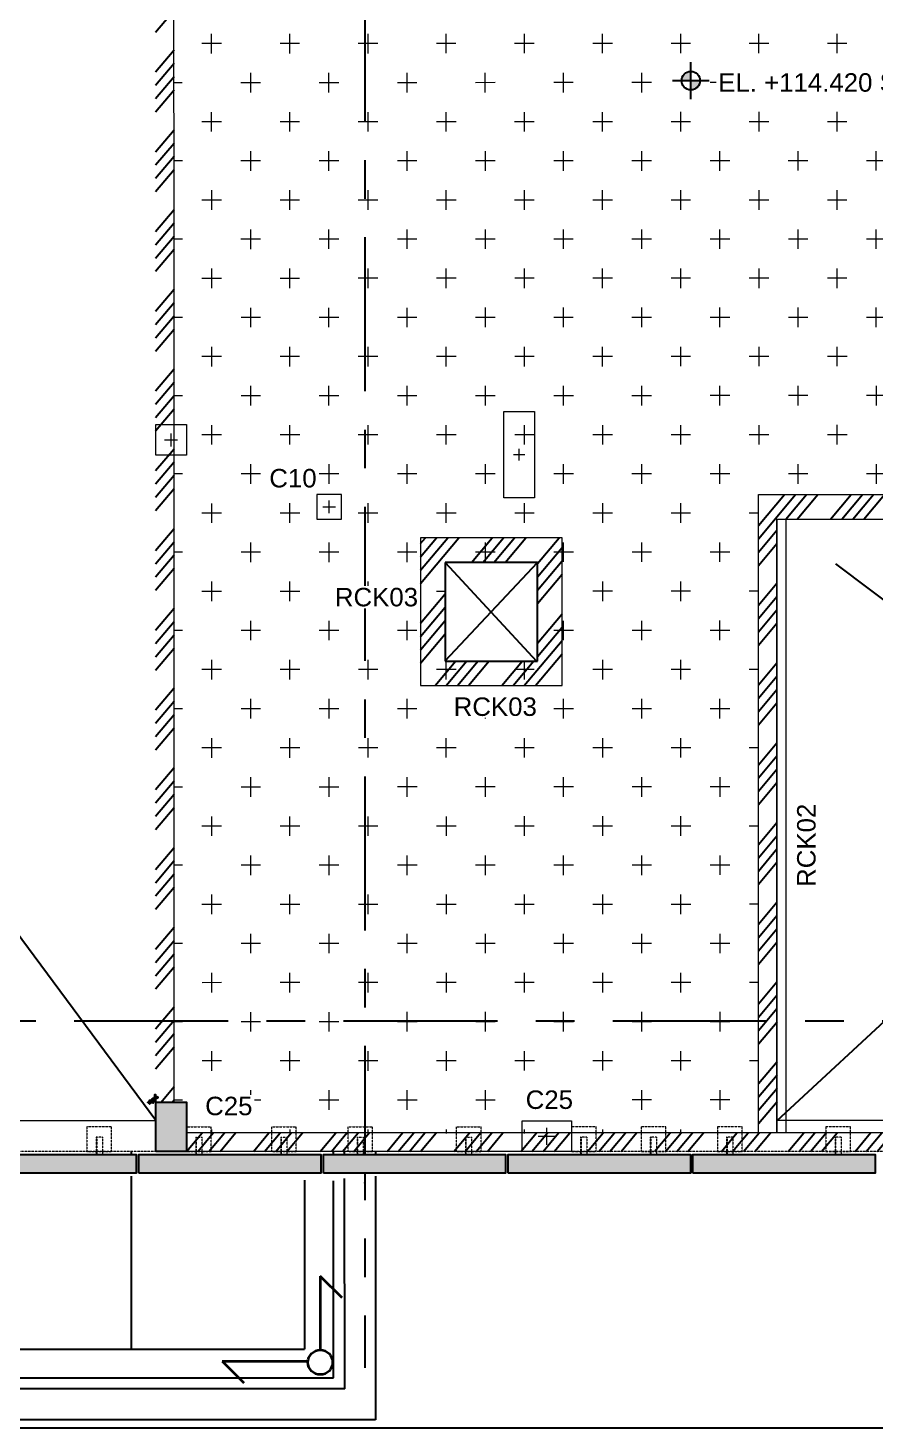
# Model space of a CAD drawing. Header units: millimetres. Extents: x 652937 to 1670132, y 1473552 to 2851037.
# Drawn here: x 768923 to 775802, y 1474709 to 1486069 of the extents above; entities that cross this region are included whole.
import ezdxf
from ezdxf.enums import TextEntityAlignment as Align

# ---------------------------------------------------------------- set-up
doc = ezdxf.new("R2010")
doc.units = ezdxf.units.MM
doc.set_wipeout_variables(frame=1)
for name, pattern in [('CENTER', [50.8, 31.75, -6.35, 6.35, -6.35]), ('HIDDEN', [0.375, 0.25, -0.125]), ('TA_GL_005.00000', [13.75, 5, -1.25, 1.25, -1.25, 5])]:
    doc.linetypes.add(name, pattern=pattern)
for name, color, linetype in [('000 - 0_SYM_DWG_GRID-BUBBLE_MAIN_COLOR_1', 7, 'Continuous'), ('000 - 0_SYM_DWG_GRIDLINE_MAIN_COLOR_251', 7, 'Continuous'), ('000 - CONCRETE_COL_HATCH_', 7, 'Continuous'), ('000 - CONCRETE_COL_MAIN_COLOR_1', 7, 'Continuous'), ('000 - CONCRETE_COL_WIPEOUT_', 7, 'Continuous'), ('000 - CONCRETE_WALL_MAIN_COLOR_4', 7, 'Continuous'), ('000 - EXISTING_CANOPY_MAIN_COLOR_1', 7, 'Continuous'), ('000 - STRUCTURE_STEEL_ACCESORIES_SUB_COLOR_3', 7, 'Continuous'), ('010 - ASPG_ACCESSORIES_HATCH_', 7, 'Continuous'), ('010 - ASPG_ACCESSORIES_MAIN_COLOR_1', 7, 'Continuous'), ('010 - ASPG_ACCESSORIES_SUB_COLOR_1', 7, 'Continuous'), ('BOLT & SCREW', 7, 'Continuous'), ('DIM', 7, 'Continuous'), ('TEXT', 7, 'Continuous'), ('tube-stopper', 7, 'Continuous')]:
    doc.layers.add(name, color=color, linetype=linetype)
doc.layers.add('000 - STRUCTURE_STEEL_ACCESORIES_DEF_SUB', color=7, linetype='Continuous', plot=False)
for name, color, linetype, lineweight in [('12-GRID', 7, 'CENTER', 13), ('9-SCREW', 7, 'Continuous', 9), ('A-010-M_LINE', 7, 'Continuous', 9), ('A-230-M_FLOOR', 7, 'Continuous', 25), ('A-FLOR-E', 7, 'Continuous', 9), ('A-WALL', 7, 'Continuous', 25), ('Part', 7, 'Continuous', 0), ('S-230-A-FLOOR', 7, 'Continuous', 9)]:
    doc.layers.add(name, color=color, linetype=linetype, lineweight=lineweight)
doc.styles.add('Arial', font='arial.ttf')
doc.styles.add('TA', font='', dxfattribs={"height": 4.5})
doc.styles.get('TA').set_extended_font_data('Cordia New')

# ---------------------------------------------------------------- blocks, each defined once
blk = doc.blocks.new('A$C0a204f6e')
at = {"layer": 'Defpoints', "color": 7}
blk.add_lwpolyline([(775, 0), (0, 0), (0, 443.999987), (775, 443.999987)], close=True, dxfattribs=at)
blk = doc.blocks.new('*U8431')
at = {"layer": '12-GRID', "color": 7, "linetype": 'CENTER'}
blk.add_line((0, 6), (0, -18), dxfattribs=at)
at = {"layer": 'BOLT & SCREW', "color": 7}
for p, q in [((-6, 1), (-6, 0)), ((6, 0), (-6, 0)), ((5, 1), (-5, 1)), ((-5, 1), (-4, 1)), ((-4, 5), (-4, 1)), ((4, 1), (-4, 1)), ((3, 5), (-3, 5)), ((-3, 1), (-2, 1)), ((-2, 5), (-2, 1)), ((-2, -2), (-2, 0)), ((2, 5), (2, 1)), ((2, 1), (2, 1)), ((2, -1), (2, 0)), ((4, 5), (4, 1)), ((5, 1), (4, 1)), ((6, 1), (6, 0)), ((-3, -2), (3, -1)), ((-3, -2), (-2, -2)), ((-3, -2), (-2, -2)), ((-3, -4), (-2, -3)), ((-3, -4), (3, -3)), ((-3, -4), (-2, -4)), ((-3, -6), (-2, -5)), ((-3, -6), (-2, -6)), ((-3, -6), (3, -5)), ((-3, -6), (-2, -5)), ((-3, -6), (-2, -6)), ((-3, -6), (3, -5)), ((-3, -7), (-2, -8)), ((-3, -7), (-2, -7)), ((-3, -7), (3, -7)), ((-3, -9), (-2, -9)), ((-3, -9), (-2, -9)), ((-3, -9), (-2, -9)), ((-3, -11), (-2, -11)), ((-3, -11), (-2, -11)), ((-3, -11), (-2, -11)), ((-2, -2), (2, -1)), ((-2, -3), (-2, -2)), ((-2, -2), (2, -2)), ((-2, -3), (2, -3)), ((-2, -5), (-2, -4)), ((-2, -4), (2, -4)), ((-2, -5), (2, -5)), ((-2, -6), (2, -5)), ((-2, -5), (2, -5)), ((-2, -6), (2, -5)), ((-2, -7), (-2, -6)), ((-2, -7), (-2, -6)), ((-2, -7), (2, -6)), ((-2, -8), (2, -7)), ((-2, -9), (-2, -8)), ((-2, -9), (-1, -9)), ((-2, -9), (-2, -9)), ((-2, -11), (-2, -9)), ((-2, -11), (-2, -11)), ((-2, -11), (-2, -11)), ((-2, -12), (-2, -11)), ((-2, -12), (-2, -16)), ((0, -17), (-2, -16)), ((0, -8), (2, -8)), ((0, -17), (2, -16)), ((1, -9), (2, -9)), ((1, -9), (3, -9)), ((1, -11), (3, -10)), ((1, -10), (2, -10)), ((1, -11), (2, -11)), ((3, -1), (2, -1)), ((3, -1), (2, -2)), ((2, -3), (2, -2)), ((3, -3), (2, -3)), ((3, -3), (2, -4)), ((2, -5), (2, -4)), ((3, -5), (2, -5)), ((2, -6), (2, -5)), ((3, -5), (2, -5)), ((2, -6), (2, -5)), ((3, -5), (2, -5)), ((3, -5), (2, -5)), ((3, -7), (2, -6)), ((3, -7), (2, -7)), ((2, -8), (2, -7)), ((3, -9), (2, -8)), ((3, -9), (2, -9)), ((2, -10), (2, -9)), ((3, -10), (2, -10)), ((3, -10), (2, -11)), ((2, -11), (2, -16))]:
    blk.add_line(p, q, dxfattribs=at)
blk.add_lwpolyline([(0, -17), (1, -11), (1, -9, 0.417657), (0, -8, 0.070993), (-2, -9), (-2, -12)], format="xyb", dxfattribs=at)
for centre, radius, start, end in [((-5, 1), 0.3, 90, 180), ((-3, 4), 1.56, 48.0171, 131.9829), ((0, 0), 5.63, 68.2799, 111.7201), ((3, 4), 1.56, 48.0171, 131.9829), ((5, 1), 0.3, 0, 90)]:
    blk.add_arc(centre, radius, start, end, dxfattribs=at)
blk = doc.blocks.new('G$C7D677D58')
at = {"layer": 'tube-stopper'}
h = blk.add_hatch(dxfattribs=at)
h.set_pattern_fill('ANSI35', scale=0.02, angle=280.6768, style=0)
h.set_pattern_definition([(145.676841, (67.453535, -13.0942606), (0.00281929957, 0.00412935224), []), (145.676841, (67.4500606, -13.0949156), (0.00281929957, 0.00412935224), [0.00625, -0.00125, 0, -0.00125])])
h.paths.add_polyline_path([(0.03, 0.015), (0.024, 0.015), (0.024, 0.001), (0.03, 0.001)])
at = {"layer": '000 - STRUCTURE_STEEL_ACCESORIES_DEF_SUB', "color": 7, "ltscale": 0.1}
blk.add_line((0.038, 0.008), (0, 0.008, 0), dxfattribs=at)
at = {"layer": '000 - STRUCTURE_STEEL_ACCESORIES_SUB_COLOR_3', "color": 7}
for p, q in [((0.002, 0.012, 0), (0.002, 0.011, 0)), ((0.007, 0.012, 0), (0.002, 0.012, 0)), ((0.002, 0.005, 0), (0.002, 0.011, 0)), ((0.007, 0.011, 0), (0.002, 0.011, 0)), ((0.007, 0.005, 0), (0.002, 0.005, 0)), ((0.002, 0.004, 0), (0.002, 0.005, 0)), ((0.007, 0.004, 0), (0.002, 0.004, 0)), ((0.007, 0.003, 0), (0.007, 0.013, 0)), ((0.012, 0.015, 0), (0.008, 0.015, 0)), ((0.012, 0.011, 0), (0.008, 0.011, 0)), ((0.012, 0.005, 0), (0.008, 0.005, 0)), ((0.012, 0.001, 0), (0.008, 0.001, 0)), ((0.013, 0, 0), (0.013, 0.016, 0)), ((0.013, 0.016, 0), (0.014, 0.016, 0)), ((0.013, 0.003, 0), (0.013, 0.013, 0)), ((0.014, 0, 0), (0.013, 0, 0)), ((0.014, 0.016, 0), (0.014, 0, 0)), ((0.03, 0), (0.03, 0.016)), ((0.03, 0.016), (0.031, 0.016)), ((0.031, 0), (0.03, 0)), ((0.031, 0.016), (0.031, 0)), ((0.031, 0.001), (0.031, 0.015)), ((0.036, 0.015), (0.031, 0.015)), ((0.036, 0.011), (0.031, 0.011)), ((0.036, 0.005), (0.031, 0.005)), ((0.036, 0.001), (0.031, 0.001)), ((0.037, 0.003), (0.037, 0.013))]:
    blk.add_line(p, q, dxfattribs=at)
at = {"layer": '000 - STRUCTURE_STEEL_ACCESORIES_SUB_COLOR_3', "color": 7, "linetype": 'HIDDEN'}
for p, q in [((0.03, 0.012), (0.014, 0.012, 0)), ((0.03, 0.011), (0.014, 0.011, 0)), ((0.03, 0.005), (0.014, 0.005, 0)), ((0.03, 0.004), (0.014, 0.004, 0))]:
    blk.add_line(p, q, dxfattribs=at)
at = {"layer": '000 - STRUCTURE_STEEL_ACCESORIES_SUB_COLOR_3', "color": 7, "elevation": 0}
for points in [[(0.008, 0.015, 0.46188), (0.008, 0.011, 0.23094), (0.008, 0.005, 0.46188), (0.008, 0.001)], [(0.012, 0.015, -0.46188), (0.012, 0.011, -0.23094), (0.012, 0.005, -0.46188), (0.012, 0.001)], [(0.036, 0.015, -0.46188), (0.036, 0.011, -0.23094), (0.036, 0.005, -0.46188), (0.036, 0.001)]]:
    blk.add_lwpolyline(points, format="xyb", dxfattribs=at)
at = {"layer": 'tube-stopper', "color": 7}
blk.add_lwpolyline([(0.03, 0.015), (0.024, 0.015), (0.024, 0.001), (0.03, 0.001)], close=True, dxfattribs=at)
blk = doc.blocks.new('G$CF155826C')
at = {"layer": '12-GRID', "color": 7, "ltscale": 0.1}
blk.add_line((0, 0.008), (0.038, 0.008, 0), dxfattribs=at)
at = {"layer": '9-SCREW', "color": 7}
for p, q in [((0.002, 0.015), (0.007, 0.015)), ((0.002, 0.003), (0.002, 0.013)), ((0.002, 0.011), (0.007, 0.011)), ((0.002, 0.005), (0.007, 0.005)), ((0.002, 0.001), (0.007, 0.001)), ((0.007, 0.016), (0.007, 0)), ((0.008, 0.016), (0.007, 0.016)), ((0.007, 0.001), (0.007, 0.015)), ((0.007, 0), (0.008, 0)), ((0.008, 0), (0.008, 0.016)), ((0.024, 0.016, 0), (0.024, 0, 0)), ((0.025, 0.016, 0), (0.024, 0.016, 0)), ((0.024, 0, 0), (0.025, 0, 0)), ((0.025, 0, 0), (0.025, 0.016, 0)), ((0.025, 0.003, 0), (0.025, 0.013, 0)), ((0.026, 0.015, 0), (0.031, 0.015, 0)), ((0.026, 0.011, 0), (0.031, 0.011, 0)), ((0.026, 0.005, 0), (0.031, 0.005, 0)), ((0.026, 0.001, 0), (0.031, 0.001, 0)), ((0.031, 0.003, 0), (0.031, 0.013, 0)), ((0.031, 0.012, 0), (0.036, 0.012, 0)), ((0.031, 0.011, 0), (0.037, 0.011, 0)), ((0.031, 0.005, 0), (0.037, 0.005, 0)), ((0.031, 0.004, 0), (0.036, 0.004, 0)), ((0.036, 0.012, 0), (0.037, 0.011, 0)), ((0.036, 0.004, 0), (0.037, 0.005, 0)), ((0.037, 0.005, 0), (0.037, 0.011, 0))]:
    blk.add_line(p, q, dxfattribs=at)
at = {"layer": '9-SCREW', "color": 7, "linetype": 'HIDDEN'}
for p, q in [((0.008, 0.012), (0.024, 0.012, 0)), ((0.008, 0.011), (0.024, 0.011, 0)), ((0.008, 0.005), (0.024, 0.005, 0)), ((0.008, 0.004), (0.024, 0.004, 0))]:
    blk.add_line(p, q, dxfattribs=at)
at = {"layer": '9-SCREW', "color": 7, "elevation": 0}
for points in [[(0.002, 0.015, 0.46188), (0.002, 0.011, 0.23094), (0.002, 0.005, 0.46188), (0.002, 0.001)], [(0.026, 0.015, 0.46188), (0.026, 0.011, 0.23094), (0.026, 0.005, 0.46188), (0.026, 0.001)], [(0.031, 0.015, -0.46188), (0.031, 0.011, -0.23094), (0.031, 0.005, -0.46188), (0.031, 0.001)]]:
    blk.add_lwpolyline(points, format="xyb", dxfattribs=at)
blk = doc.blocks.new('000_ASPG_TYP_FILES__ASPG_BK_TYPE_1')
at = {"layer": '010 - ASPG_ACCESSORIES_HATCH_'}
h = blk.add_hatch(dxfattribs=at)
h.set_pattern_fill('ANSI32', scale=10, angle=360)
h.set_pattern_definition([(315, (-21437.9592, -50286.0033), (-2.65165043, -2.65165043), []), (315, (-21436.1914, -50286.0033), (-2.65165043, -2.65165043), [])])
h.paths.add_polyline_path([(0, -31), (3, -31), (3, -50), (0, -50)])
h.paths.add_polyline_path([(0, 0), (12, 0), (12, 0), (12, -1), (11, -2), (12, -2), (12, -3), (3, -3), (3, -23), (0, -23)])
h.paths.add_polyline_path([(16, -1), (17, -1), (16, -1), (16, 0), (25, 0), (25, -3), (16, -3)])
at = {"layer": '010 - ASPG_ACCESSORIES_MAIN_COLOR_1', "color": 7}
blk.add_lwpolyline([(25, 0), (0, 0), (0, -50), (3, -50), (3, -3), (25, -3)], close=True, dxfattribs=at)
at = {"layer": '010 - ASPG_ACCESSORIES_SUB_COLOR_1', "color": 7, "elevation": 0}
for points in [[(0, 0), (12, 0), (12, 0), (12, -1), (11, -2), (12, -2), (12, -3), (3, -3), (3, -23), (0, -23)], [(0, -31), (3, -31), (3, -50), (0, -50)], [(16, -1), (17, -1), (16, -1), (16, 0), (25, 0), (25, -3), (16, -3)]]:
    blk.add_lwpolyline(points, close=True, dxfattribs=at)
blk = doc.blocks.new('000_ASPG_TYP_FILES_20260218-041527_ASPG_BK_TYPE_2')
at = {"layer": '010 - ASPG_ACCESSORIES_HATCH_'}
h = blk.add_hatch(dxfattribs=at)
h.set_pattern_fill('ANSI32', scale=10)
h.set_pattern_definition([(45, (-3428.178, 1640.9533), (-2.6516504, 2.6516504), []), (45, (-3426.4102, 1640.9533), (-2.6516504, 2.6516504), [])])
h.paths.add_polyline_path([(0, 50), (-5, 50), (-5, 5), (-50, 5), (-50, 0), (0, 0)])
at = {"layer": '010 - ASPG_ACCESSORIES_MAIN_COLOR_1', "color": 7}
blk.add_lwpolyline([(0, 50), (-5, 50), (-5, 5), (-50, 5), (-50, 0), (0, 0)], close=True, dxfattribs=at)
blk = doc.blocks.new('*U8430')
at = {"color": 7}
for name, p in [('000_ASPG_TYP_FILES_20260218-041527_ASPG_BK_TYPE_2', (-25, -50, 0)), ('000_ASPG_TYP_FILES__ASPG_BK_TYPE_1', (-25, 0, 0))]:
    blk.add_blockref(name, p, dxfattribs=at)
at = {"color": 7, "rotation": 180}
blk.add_blockref('*U8431', (-11, -3, 0), dxfattribs=at)
at = {"color": 7, "xscale": -1000, "yscale": 1000, "zscale": 1000, "rotation": 89.99999999999993}
blk.add_blockref('G$CF155826C', (-45, -37, 0), dxfattribs=at)
at = {"color": 7, "xscale": 1000, "yscale": 1000, "zscale": 1000}
blk.add_blockref('G$C7D677D58', (-46, -35, 0), dxfattribs=at)
blk = doc.blocks.new('Roofs Ent1 - Roofs Ent2-18005764-ENT 3 UPPER ROOF SHEET')
at = {"layer": '000 - EXISTING_CANOPY_MAIN_COLOR_1', "color": 7}
for p, q in [((-1602824, -303033), (-1604052, -285243)), ((-1602591, -302767), (-1603785, -285475)), ((-1603689, -285559), (-1602508, -302671)), ((-1602508, -302671), (-1600915, -302561)), ((-1600726, -302548), (-1600676, -302544)), ((-1602591, -302767), (-1600889, -302649)), ((-1600720, -302638), (-1600670, -302634)), ((-1600854, -302897), (-1602824, -303033)), ((-1600653, -302883), (-1600703, -302887))]:
    blk.add_line(p, q, dxfattribs=at)
blk = doc.blocks.new('Arrow Slope-seepage_short - 90-4481366-ENT 3 UPPER ROOF SHEET')
at = {"layer": '000 - EXISTING_CANOPY_MAIN_COLOR_1', "color": 7, "lineweight": 35}
for p, q in [((0.09, 7.97), (-1.67, 6.2)), ((0.09, 7.97), (0.09, 1)), ((7, 0), (1, 0)), ((5.23, -1.77), (7, 0))]:
    blk.add_line(p, q, dxfattribs=at)
blk.add_circle((0, 0), 1, dxfattribs=at)
blk = doc.blocks.new('C-1-PP18-AR-2317-01-C_20260713-021017_AR-2317_ROOF_PL')
at = {"layer": '000 - EXISTING_CANOPY_MAIN_COLOR_1'}
h = blk.add_hatch(dxfattribs=at)
h.set_pattern_fill('FP_2', angle=90, style=0, pattern_type=2)
h.set_pattern_definition([(90.01065, (-182760.1, 1597397.5), (-1500, -0.2788), [])])
h.paths.add_polyline_path([(6504, -15900), (6504, -15825), (6484, -15825), (6484, -15827), (6457, -15827), (6502, -15898)])
h.paths.add_polyline_path([(6240, -15900), (6240, -15825), (6220, -15825), (6220, -15827), (6194, -15827), (6239, -15898)])
h.paths.add_polyline_path([(4740, -15900), (4740, -15825), (4720, -15825), (4720, -15827), (4694, -15827), (4739, -15898)])
h.paths.add_polyline_path([(3240, -15900), (3240, -15825), (3220, -15825), (3220, -15827), (3194, -15827), (3239, -15898)])
h.paths.add_polyline_path([(1740, -15900), (1740, -15825), (1720, -15825), (1720, -15827), (1694, -15827), (1739, -15898)])
h.paths.add_polyline_path([(240, -15900), (240, -15825), (220, -15825), (220, -15827), (194, -15827), (239, -15898)])
h.paths.add_polyline_path([(-1260, -15900), (-1260, -15825), (-1280, -15825), (-1280, -15827), (-1306, -15827), (-1261, -15898)])
h.paths.add_polyline_path([(-2760, -15900), (-2760, -15825), (-2780, -15825), (-2780, -15827), (-2806, -15827), (-2761, -15898)])
h.paths.add_polyline_path([(9412, -15700), (6554, -15700), (6554, -15827), (6506, -15827), (6506, -15900), (6494, -15900), (6494, -15898), (6500, -15898), (6454, -15825), (6427, -15825), (6427, -15827), (6400, -15827), (6447, -15900), (6437, -15900), (6437, -15898), (6443, -15898), (6397, -15825), (6370, -15825), (6370, -15827), (6344, -15827), (6390, -15900), (6380, -15900), (6380, -15898), (6386, -15898), (6340, -15827), (6340, -15900), (6338, -15900), (6338, -15827), (6242, -15827), (6242, -15900), (6230, -15900), (6230, -15898), (6236, -15898), (6190, -15825), (6145, -15825), (6145, -15827), (6119, -15827), (6165, -15900), (6155, -15900), (6155, -15898), (6161, -15898), (6115, -15825), (6070, -15825), (6070, -15827), (6044, -15827), (6090, -15900), (6080, -15900), (6081, -15898), (6086, -15898), (6040, -15825), (5995, -15825), (5995, -15827), (5969, -15827), (6015, -15900), (6005, -15900), (6005, -15898), (6011, -15898), (5965, -15825), (5920, -15825), (5920, -15827), (5894, -15827), (5940, -15900), (5930, -15900), (5930, -15898), (5936, -15898), (5890, -15825), (5845, -15825), (5845, -15827), (5819, -15827), (5865, -15900), (5855, -15900), (5855, -15898), (5861, -15898), (5815, -15825), (5770, -15825), (5770, -15827), (5744, -15827), (5790, -15900), (5780, -15900), (5780, -15898), (5786, -15898), (5740, -15825), (5695, -15825), (5695, -15827), (5669, -15827), (5715, -15900), (5705, -15900), (5705, -15898), (5711, -15898), (5665, -15825), (5620, -15825), (5620, -15827), (5594, -15827), (5640, -15900), (5630, -15900), (5630, -15898), (5636, -15898), (5590, -15825), (5545, -15825), (5545, -15827), (5519, -15827), (5565, -15900), (5555, -15900), (5555, -15898), (5561, -15898), (5515, -15825), (5470, -15825), (5470, -15827), (5444, -15827), (5490, -15900), (5480, -15900), (5480, -15898), (5486, -15898), (5440, -15825), (5395, -15825), (5395, -15827), (5369, -15827), (5415, -15900), (5405, -15900), (5405, -15898), (5411, -15898), (5365, -15825), (5320, -15825), (5320, -15827), (5294, -15827), (5340, -15900), (5330, -15900), (5330, -15898), (5336, -15898), (5290, -15825), (5245, -15825), (5245, -15827), (5219, -15827), (5265, -15900), (5255, -15900), (5255, -15898), (5261, -15898), (5215, -15825), (5170, -15825), (5170, -15827), (5144, -15827), (5190, -15900), (5180, -15900), (5180, -15898), (5186, -15898), (5140, -15825), (5095, -15825), (5095, -15827), (5069, -15827), (5115, -15900), (5105, -15900), (5105, -15898), (5111, -15898), (5065, -15825), (5020, -15825), (5020, -15827), (4994, -15827), (5040, -15900), (5030, -15900), (5030, -15898), (5036, -15898), (4989, -15825), (4945, -15825), (4945, -15827), (4919, -15827), (4965, -15900), (4955, -15900), (4955, -15898), (4961, -15898), (4915, -15825), (4870, -15825), (4870, -15827), (4844, -15827), (4890, -15900), (4880, -15900), (4880, -15898), (4886, -15898), (4840, -15827), (4840, -15900), (4838, -15900), (4838, -15827), (4742, -15827), (4742, -15900), (4730, -15900), (4730, -15898), (4736, -15898), (4690, -15825), (4645, -15825), (4645, -15827), (4619, -15827), (4665, -15900), (4655, -15900), (4655, -15898), (4661, -15898), (4615, -15825), (4570, -15825), (4570, -15827), (4544, -15827), (4590, -15900), (4580, -15900), (4580, -15898), (4586, -15898), (4540, -15825), (4495, -15825), (4495, -15827), (4469, -15827), (4515, -15900), (4505, -15900), (4505, -15898), (4511, -15898), (4465, -15825), (4420, -15825), (4420, -15827), (4394, -15827), (4440, -15900), (4430, -15900), (4430, -15898), (4436, -15898), (4390, -15825), (4345, -15825), (4345, -15827), (4319, -15827), (4365, -15900), (4355, -15900), (4355, -15898), (4361, -15898), (4315, -15825), (4270, -15825), (4270, -15827), (4244, -15827), (4290, -15900), (4280, -15900), (4280, -15898), (4286, -15898), (4240, -15825), (4195, -15825), (4195, -15827), (4169, -15827), (4215, -15900), (4205, -15900), (4205, -15898), (4211, -15898), (4165, -15825), (4120, -15825), (4120, -15827), (4094, -15827), (4140, -15900), (4130, -15900), (4130, -15898), (4136, -15898), (4090, -15825), (4045, -15825), (4045, -15827), (4019, -15827), (4065, -15900), (4055, -15900), (4055, -15898), (4061, -15898), (4015, -15825), (3970, -15825), (3970, -15827), (3944, -15827), (3990, -15900), (3980, -15900), (3980, -15898), (3986, -15898), (3940, -15825), (3895, -15825), (3895, -15827), (3869, -15827), (3915, -15900), (3905, -15900), (3905, -15898), (3911, -15898), (3865, -15825), (3820, -15825), (3820, -15827), (3794, -15827), (3840, -15900), (3830, -15900), (3830, -15898), (3836, -15898), (3790, -15825), (3745, -15825), (3745, -15827), (3719, -15827), (3765, -15900), (3755, -15900), (3755, -15898), (3761, -15898), (3715, -15825), (3670, -15825), (3670, -15827), (3644, -15827), (3690, -15900), (3680, -15900), (3680, -15898), (3686, -15898), (3640, -15825), (3595, -15825), (3595, -15827), (3569, -15827), (3615, -15900), (3605, -15900), (3605, -15898), (3611, -15898), (3565, -15825), (3520, -15825), (3520, -15827), (3494, -15827), (3540, -15900), (3530, -15900), (3530, -15898), (3536, -15898), (3490, -15825), (3445, -15825), (3445, -15827), (3419, -15827), (3465, -15900), (3455, -15900), (3455, -15898), (3461, -15898), (3415, -15825), (3370, -15825), (3370, -15827), (3344, -15827), (3390, -15900), (3380, -15900), (3380, -15898), (3386, -15898), (3340, -15827), (3340, -15900), (3338, -15900), (3338, -15827), (3242, -15827), (3242, -15900), (3230, -15900), (3230, -15898), (3236, -15898), (3190, -15825), (3145, -15825), (3145, -15827), (3119, -15827), (3165, -15900), (3155, -15900), (3155, -15898), (3161, -15898), (3115, -15825), (3070, -15825), (3070, -15827), (3044, -15827), (3090, -15900), (3080, -15900), (3080, -15898), (3086, -15898), (3040, -15825), (2995, -15825), (2995, -15827), (2969, -15827), (3015, -15900), (3005, -15900), (3005, -15898), (3011, -15898), (2965, -15825), (2920, -15825), (2920, -15827), (2894, -15827), (2940, -15900), (2930, -15900), (2930, -15898), (2936, -15898), (2890, -15825), (2845, -15825), (2845, -15827), (2819, -15827), (2865, -15900), (2855, -15900), (2855, -15898), (2861, -15898), (2815, -15825), (2770, -15825), (2770, -15827), (2744, -15827), (2790, -15900), (2780, -15900), (2780, -15898), (2786, -15898), (2740, -15825), (2695, -15825), (2695, -15827), (2669, -15827), (2715, -15900), (2705, -15900), (2705, -15898), (2711, -15898), (2665, -15825), (2620, -15825), (2620, -15827), (2594, -15827), (2640, -15900), (2630, -15900), (2630, -15898), (2636, -15898), (2590, -15825), (2545, -15825), (2545, -15827), (2519, -15827), (2565, -15900), (2555, -15900), (2555, -15898), (2561, -15898), (2515, -15825), (2470, -15825), (2470, -15827), (2444, -15827), (2490, -15900), (2480, -15900), (2480, -15898), (2486, -15898), (2440, -15825), (2395, -15825), (2395, -15827), (2369, -15827), (2415, -15900), (2405, -15900), (2405, -15898), (2411, -15898), (2365, -15825), (2320, -15825), (2320, -15827), (2294, -15827), (2340, -15900), (2330, -15900), (2330, -15898), (2336, -15898), (2290, -15825), (2245, -15825), (2245, -15827), (2219, -15827), (2265, -15900), (2255, -15900), (2255, -15898), (2261, -15898), (2215, -15825), (2170, -15825), (2170, -15827), (2144, -15827), (2190, -15900), (2180, -15900), (2180, -15898), (2186, -15898), (2140, -15825), (2095, -15825), (2095, -15827), (2069, -15827), (2115, -15900), (2105, -15900), (2105, -15898), (2111, -15898), (2065, -15825), (2020, -15825), (2020, -15827), (1994, -15827), (2040, -15900), (2030, -15900), (2030, -15898), (2036, -15898), (1990, -15825), (1945, -15825), (1945, -15827), (1919, -15827), (1965, -15900), (1955, -15900), (1955, -15898), (1961, -15898), (1915, -15825), (1870, -15825), (1870, -15827), (1844, -15827), (1890, -15900), (1880, -15900), (1880, -15898), (1886, -15898), (1840, -15827), (1840, -15900), (1838, -15900), (1838, -15827), (1742, -15827), (1742, -15900), (1730, -15900), (1730, -15898), (1736, -15898), (1690, -15825), (1645, -15825), (1645, -15827), (1619, -15827), (1665, -15900), (1655, -15900), (1655, -15898), (1661, -15898), (1615, -15825), (1570, -15825), (1570, -15827), (1544, -15827), (1590, -15900), (1580, -15900), (1580, -15898), (1586, -15898), (1540, -15825), (1495, -15825), (1495, -15827), (1469, -15827), (1515, -15900), (1505, -15900), (1505, -15898), (1511, -15898), (1465, -15825), (1420, -15825), (1420, -15827), (1394, -15827), (1440, -15900), (1430, -15900), (1430, -15898), (1436, -15898), (1390, -15825), (1345, -15825), (1345, -15827), (1319, -15827), (1365, -15900), (1355, -15900), (1355, -15898), (1361, -15898), (1315, -15825), (1270, -15825), (1270, -15827), (1244, -15827), (1290, -15900), (1280, -15900), (1280, -15898), (1286, -15898), (1240, -15825), (1195, -15825), (1195, -15827), (1169, -15827), (1215, -15900), (1205, -15900), (1205, -15898), (1211, -15898), (1165, -15825), (1120, -15825), (1120, -15827), (1094, -15827), (1140, -15900), (1130, -15900), (1130, -15898), (1136, -15898), (1090, -15825), (1045, -15825), (1045, -15827), (1019, -15827), (1065, -15900), (1055, -15900), (1055, -15898), (1061, -15898), (1015, -15825), (970, -15825), (970, -15827), (944, -15827), (990, -15900), (980, -15900), (980, -15898), (986, -15898), (940, -15825), (895, -15825), (895, -15827), (869, -15827), (915, -15900), (905, -15900), (905, -15898), (911, -15898), (865, -15825), (820, -15825), (820, -15827), (794, -15827), (840, -15900), (830, -15900), (830, -15898), (836, -15898), (790, -15825), (745, -15825), (745, -15827), (719, -15827), (765, -15900), (755, -15900), (755, -15898), (761, -15898), (715, -15825), (670, -15825), (670, -15827), (644, -15827), (690, -15900), (680, -15900), (680, -15898), (686, -15898), (640, -15825), (595, -15825), (595, -15827), (569, -15827), (615, -15900), (605, -15900), (605, -15898), (611, -15898), (565, -15825), (520, -15825), (520, -15827), (494, -15827), (540, -15900), (530, -15900), (530, -15898), (536, -15898), (490, -15825), (445, -15825), (445, -15827), (419, -15827), (465, -15900), (455, -15900), (455, -15898), (461, -15898), (415, -15825), (370, -15825), (370, -15827), (344, -15827), (390, -15900), (380, -15900), (380, -15898), (386, -15898), (340, -15827), (340, -15900), (338, -15900), (338, -15827), (242, -15827), (242, -15900), (230, -15900), (230, -15898), (236, -15898), (190, -15825), (145, -15825), (145, -15827), (119, -15827), (165, -15900), (155, -15900), (155, -15898), (161, -15898), (115, -15825), (70, -15825), (70, -15827), (44, -15827), (90, -15900), (80, -15900), (80, -15898), (86, -15898), (40, -15825), (-5, -15825), (-5, -15827), (-31, -15827), (15, -15900), (5, -15900), (5, -15898), (11, -15898), (-35, -15825), (-80, -15825), (-80, -15827), (-106, -15827), (-60, -15900), (-70, -15900), (-70, -15898), (-64, -15898), (-110, -15825), (-155, -15825), (-155, -15827), (-181, -15827), (-135, -15900), (-145, -15900), (-145, -15898), (-139, -15898), (-185, -15825), (-230, -15825), (-230, -15827), (-256, -15827), (-210, -15900), (-220, -15900), (-220, -15898), (-214, -15898), (-260, -15825), (-305, -15825), (-305, -15827), (-331, -15827), (-285, -15900), (-295, -15900), (-295, -15898), (-289, -15897), (-335, -15825), (-380, -15825), (-380, -15827), (-406, -15827), (-360, -15900), (-370, -15900), (-370, -15898), (-364, -15898), (-410, -15825), (-455, -15825), (-455, -15827), (-481, -15827), (-435, -15900), (-445, -15900), (-445, -15898), (-439, -15898), (-485, -15825), (-530, -15825), (-530, -15827), (-556, -15827), (-510, -15900), (-520, -15900), (-520, -15898), (-514, -15898), (-560, -15825), (-605, -15825), (-605, -15827), (-631, -15827), (-585, -15900), (-595, -15900), (-595, -15898), (-589, -15898), (-635, -15825), (-680, -15825), (-680, -15827), (-706, -15827), (-660, -15900), (-670, -15900), (-670, -15898), (-664, -15898), (-710, -15825), (-755, -15825), (-755, -15827), (-781, -15827), (-735, -15900), (-745, -15900), (-745, -15898), (-739, -15898), (-785, -15825), (-830, -15825), (-830, -15827), (-856, -15827), (-810, -15900), (-820, -15900), (-820, -15898), (-814, -15898), (-860, -15825), (-905, -15825), (-905, -15827), (-931, -15827), (-885, -15900), (-895, -15900), (-895, -15898), (-889, -15898), (-935, -15825), (-980, -15825), (-980, -15827), (-1006, -15827), (-960, -15900), (-970, -15900), (-970, -15898), (-964, -15898), (-1010, -15825), (-1055, -15825), (-1055, -15827), (-1081, -15827), (-1035, -15900), (-1045, -15900), (-1045, -15898), (-1039, -15898), (-1085, -15825), (-1130, -15825), (-1130, -15827), (-1156, -15827), (-1110, -15900), (-1120, -15900), (-1120, -15898), (-1114, -15898), (-1160, -15827), (-1160, -15900), (-1162, -15900), (-1162, -15827), (-1258, -15827), (-1258, -15900), (-1270, -15900), (-1270, -15898), (-1264, -15898), (-1310, -15825), (-1355, -15825), (-1355, -15827), (-1381, -15827), (-1335, -15900), (-1345, -15900), (-1345, -15898), (-1339, -15898), (-1385, -15825), (-1430, -15825), (-1430, -15827), (-1456, -15827), (-1410, -15900), (-1420, -15900), (-1420, -15898), (-1414, -15898), (-1460, -15825), (-1505, -15825), (-1505, -15827), (-1531, -15827), (-1485, -15900), (-1495, -15900), (-1495, -15898), (-1489, -15898), (-1535, -15825), (-1580, -15825), (-1580, -15827), (-1606, -15827), (-1560, -15900), (-1570, -15900), (-1570, -15898), (-1564, -15898), (-1610, -15825), (-1655, -15825), (-1655, -15827), (-1681, -15827), (-1635, -15900), (-1645, -15900), (-1645, -15898), (-1639, -15898), (-1685, -15825), (-1730, -15825), (-1730, -15827), (-1756, -15827), (-1710, -15900), (-1720, -15900), (-1720, -15898), (-1714, -15898), (-1760, -15825), (-1805, -15825), (-1805, -15827), (-1831, -15827), (-1785, -15900), (-1795, -15900), (-1795, -15898), (-1789, -15898), (-1835, -15825), (-1880, -15825), (-1880, -15827), (-1906, -15827), (-1860, -15900), (-1870, -15900), (-1870, -15898), (-1864, -15898), (-1910, -15825), (-1955, -15825), (-1955, -15827), (-1981, -15827), (-1935, -15900), (-1945, -15900), (-1945, -15898), (-1939, -15898), (-1985, -15825), (-2030, -15825), (-2030, -15827), (-2056, -15827), (-2010, -15900), (-2020, -15900), (-2020, -15898), (-2014, -15898), (-2060, -15825), (-2105, -15825), (-2105, -15827), (-2131, -15827), (-2085, -15900), (-2095, -15900), (-2095, -15898), (-2089, -15898), (-2135, -15825), (-2180, -15825), (-2180, -15827), (-2206, -15827), (-2160, -15900), (-2170, -15900), (-2170, -15898), (-2164, -15898), (-2210, -15825), (-2255, -15825), (-2255, -15827), (-2281, -15827), (-2235, -15900), (-2245, -15900), (-2245, -15898), (-2239, -15898), (-2285, -15825), (-2330, -15825), (-2330, -15827), (-2356, -15827), (-2310, -15900), (-2320, -15900), (-2320, -15898), (-2314, -15898), (-2360, -15825), (-2405, -15825), (-2405, -15827), (-2431, -15827), (-2385, -15900), (-2395, -15900), (-2395, -15898), (-2389, -15898), (-2435, -15825), (-2480, -15825), (-2480, -15827), (-2506, -15827), (-2460, -15900), (-2470, -15900), (-2470, -15898), (-2464, -15898), (-2510, -15825), (-2555, -15825), (-2555, -15827), (-2581, -15827), (-2535, -15900), (-2545, -15900), (-2545, -15898), (-2539, -15898), (-2585, -15825), (-2630, -15825), (-2630, -15827), (-2656, -15827), (-2610, -15900), (-2620, -15900), (-2620, -15898), (-2614, -15898), (-2660, -15827), (-2660, -15900), (-2662, -15900), (-2662, -15827), (-2758, -15827), (-2758, -15900), (-2770, -15900), (-2770, -15898), (-2764, -15898), (-2810, -15825), (-2855, -15825), (-2855, -15827), (-2881, -15827), (-2835, -15900), (-2845, -15900), (-2845, -15898), (-2839, -15898), (-2885, -15825), (-2930, -15825), (-2930, -15827), (-2956, -15827), (-2910, -15900), (-2920, -15900), (-2920, -15898), (-2914, -15898), (-2960, -15825), (-3005, -15825), (-3005, -15827), (-3031, -15827), (-2985, -15900), (-2995, -15900), (-2995, -15898), (-2989, -15898), (-3035, -15825), (-3080, -15825), (-3080, -15827), (-3106, -15827), (-3060, -15900), (-3070, -15900), (-3070, -15898), (-3064, -15898), (-3110, -15825), (-3155, -15825), (-3155, -15827), (-3181, -15827), (-3135, -15900), (-3145, -15900), (-3145, -15898), (-3139, -15898), (-3185, -15825), (-3230, -15825), (-3230, -15827), (-3256, -15827), (-3210, -15900), (-3220, -15900), (-3220, -15898), (-3214, -15898), (-3260, -15825), (-3305, -15825), (-3305, -15827), (-3331, -15827), (-3285, -15900), (-3295, -15900), (-3295, -15898), (-3289, -15898), (-3335, -15825), (-3380, -15825), (-3380, -15827), (-3406, -15827), (-3360, -15900), (-3370, -15900), (-3370, -15898), (-3364, -15898), (-3410, -15825), (-3455, -15825), (-3455, -15827), (-3481, -15827), (-3435, -15900), (-3445, -15900), (-3445, -15898), (-3439, -15898), (-3485, -15825), (-3530, -15825), (-3530, -15827), (-3556, -15827), (-3510, -15900), (-3520, -15900), (-3520, -15898), (-3514, -15898), (-3560, -15825), (-3605, -15825), (-3605, -15827), (-3631, -15827), (-3585, -15900), (-3595, -15900), (-3595, -15898), (-3589, -15898), (-3635, -15825), (-3680, -15825), (-3680, -15827), (-3706, -15827), (-3660, -15900), (-3670, -15900), (-3670, -15898), (-3664, -15898), (-3710, -15825), (-3755, -15825), (-3756, -15827), (-3781, -15827), (-3735, -15900), (-3745, -15900), (-3745, -15898), (-3739, -15898), (-3785, -15825), (-3830, -15825), (-3830, -15827), (-3856, -15827), (-3810, -15900), (-3820, -15900), (-3820, -15898), (-3814, -15898), (-3860, -15825), (-3905, -15825), (-3905, -15827), (-3931, -15827), (-3885, -15900), (-3895, -15900), (-3895, -15898), (-3889, -15898), (-3935, -15825), (-3980, -15825), (-3980, -15827), (-4006, -15827), (-3960, -15900), (-3970, -15900), (-3970, -15898), (-3964, -15898), (-4010, -15825), (-4055, -15825), (-4055, -15827), (-4081, -15827), (-4035, -15900), (-4045, -15900), (-4045, -15898), (-4039, -15898), (-4085, -15825), (-4130, -15825), (-4130, -15827), (-4156, -15827), (-4110, -15900), (-4120, -15900), (-4120, -15898), (-4114, -15898), (-4160, -15827), (-4160, -15900), (-4162, -15900), (-4162, -15827), (-4210, -15827), (-4210, -15825), (-4212, -15825), (-4212, -15797), (-7272, -17301), (9411, -17305), (9411, -15933), (9349, -15922), (9194, -15905), (9037, -15900), (8880, -15905), (8724, -15922), (8570, -15950), (8495, -15922), (8416, -15905), (8337, -15900), (8257, -15905), (8179, -15922), (8104, -15950), (8104, -15900), (8004, -15900), (8004, -15950), (7771, -15922), (7538, -15906), (7304, -15900), (7070, -15906), (6836, -15922), (6604, -15950), (6604, -15900), (6554, -15900), (6554, -15750), (9412, -15750)])
h.paths.add_polyline_path([(6504, -15735), (6504, -15700), (6340, -15700), (6340, -15750), (6504, -15750), (6504, -15740)])
h.paths.add_polyline_path([(6240, -15700), (4840, -15700), (4840, -15750), (6240, -15750)])
h.paths.add_polyline_path([(4740, -15750), (4740, -15700), (3340, -15700), (3340, -15750), (4625, -15750)])
h.paths.add_polyline_path([(3240, -15700), (3240, -15700), (1840, -15700), (1840, -15750), (3240, -15750)])
h.paths.add_polyline_path([(1740, -15700), (340, -15700), (340, -15750), (1740, -15750), (1740, -15700)])
h.paths.add_polyline_path([(240, -15750), (240, -15700), (-1160, -15700), (-1160, -15750), (75, -15750)])
h.paths.add_polyline_path([(-1260, -15750), (-1260, -15700), (-2660, -15700), (-2660, -15750), (-1381, -15750)])
h.paths.add_polyline_path([(-2760, -15750), (-2760, -15700), (-4014, -15700), (-4116, -15750), (-2837, -15750)])
at = {"layer": '000 - EXISTING_CANOPY_MAIN_COLOR_1', "color": 7}
for p in [(9411, -15933), (-7272, -17301)]:
    blk.add_line(p, (9411, -17305), dxfattribs=at)
at = {"layer": '000 - EXISTING_CANOPY_MAIN_COLOR_1', "color": 7, "rotation": 86.05116760200517}
blk.add_blockref('Roofs Ent1 - Roofs Ent2-18005764-ENT 3 UPPER ROOF SHEET', (-181948, 1602011), dxfattribs=at)
at = {"layer": '000 - EXISTING_CANOPY_MAIN_COLOR_1', "color": 7, "lineweight": 35, "xscale": 100, "yscale": 100, "zscale": 100, "rotation": 90}
blk.add_blockref('Arrow Slope-seepage_short - 90-4481366-ENT 3 UPPER ROOF SHEET', (9539, -17411), dxfattribs=at)
blk = doc.blocks.new('opening')
at = {"layer": 'A-230-M_FLOOR', "color": 7, "linetype": 'HIDDEN', "ltscale": 30}
for p, q in [((6.96, 1.7), (23.215, 13.735)), ((6.957, -9.811), (11.838, -3.346)), ((6.958, -3.345), (11.838, -8.611))]:
    blk.add_line(p, q, dxfattribs=at)
at = {"layer": 'A-230-M_FLOOR', "color": 7, "linetype": 'HIDDEN', "ltscale": 20}
for p, q in [((11.489, -0.651), (10.688, -1.394)), ((10.689, -0.651), (11.489, -1.401))]:
    blk.add_line(p, q, dxfattribs=at)
at = {"layer": 'A-230-M_FLOOR', "color": 7, "linetype": 'HIDDEN', "ltscale": 10}
blk.add_lwpolyline([(11.489, -0.651), (10.688, -0.651), (10.688, -1.401), (11.489, -1.401)], close=True, dxfattribs=at)
blk = doc.blocks.new('C25')
at = {"layer": 'S-230-A-FLOOR', "color": 7}
for p, q in [((-0.069, 0), (0.069, 0)), ((0, 0.069), (0, -0.069))]:
    blk.add_line(p, q, dxfattribs=at)
at = {"layer": 'S-230-A-FLOOR', "color": 7, "linetype": 'HIDDEN', "ltscale": 5}
blk.add_lwpolyline([(0.125, 0.2), (0.125, -0.2), (-0.125, -0.2), (-0.125, 0.2)], close=True, dxfattribs=at)
blk = doc.blocks.new('1')
at = {"layer": 'A-010-M_LINE', "color": 7}
for p, q in [((274198, -45416.2), (279178, -45416.2)), ((274198, -45491.2), (279178, -45491.2))]:
    blk.add_line(p, q, dxfattribs=at)
blk = doc.blocks.new('C31')
at = {"layer": 'S-230-A-FLOOR', "color": 7}
for p, q in [((-0.053, 0), (0.053, 0)), ((0, 0.053), (0, -0.053))]:
    blk.add_line(p, q, dxfattribs=at)
at = {"layer": 'S-230-A-FLOOR', "color": 7, "linetype": 'HIDDEN', "ltscale": 3}
blk.add_lwpolyline([(0.125, 0.125), (0.125, -0.125), (-0.125, -0.125), (-0.125, 0.125)], close=True, dxfattribs=at)
blk = doc.blocks.new('C10')
at = {"layer": 'S-230-A-FLOOR', "color": 7}
for p, q in [((-0.052, 0), (0.052, 0)), ((0, 0.052), (0, -0.052))]:
    blk.add_line(p, q, dxfattribs=at)
blk.add_lwpolyline([(-0.1, 0.1), (-0.1, -0.1), (0.1, -0.1), (0.1, 0.1)], close=True, dxfattribs=at)
blk = doc.blocks.new('C29')
at = {"layer": 'S-230-A-FLOOR', "color": 7}
for p, q in [((-0.047, 0), (0.047, 0)), ((0, 0.047), (0, -0.047))]:
    blk.add_line(p, q, dxfattribs=at)
at = {"layer": 'S-230-A-FLOOR', "color": 7, "linetype": 'HIDDEN', "ltscale": 5}
blk.add_lwpolyline([(0.35, 0.125), (0.35, -0.125), (-0.35, -0.125), (-0.35, 0.125)], close=True, dxfattribs=at)
blk = doc.blocks.new('po')
h = blk.add_hatch(color=7)
h.dxf.hatch_style = 1
edge = h.paths.add_edge_path()
edge.add_line((1.5, 0), (0, 0))
edge.add_line((0, 0), (0, -1.5))
edge.add_arc((0, 0), 1.5, 270, 360)
edge = h.paths.add_edge_path()
edge.add_line((-1.5, 0), (0, 0))
edge.add_line((0, 0), (0, 1.5))
edge.add_arc((0, 0), 1.5, 90, 180)
at = {"color": 7}
for p, q in [((0, -2.99), (0, 2.99)), ((-2.99, 0), (2.99, 0))]:
    blk.add_line(p, q, dxfattribs=at)
blk.add_circle((0, 0), 1.5, dxfattribs=at)
blk = doc.blocks.new('*U9146')
at = {"layer": '000 - 0_SYM_DWG_GRIDLINE_MAIN_COLOR_251', "color": 7, "linetype": 'ByBlock', "ltscale": 5}
blk.add_line((30, 0), (-372.23, 0), dxfattribs=at)
at = {"layer": '000 - 0_SYM_DWG_GRIDLINE_MAIN_COLOR_251', "color": 7}
blk.add_point((-342.23, 0), dxfattribs=at)
at = {"color": 7, "style": 'TA', "flags": 1}
blk.add_attdef('LOCATION', (6, -6), '', height=4.5, rotation=270, dxfattribs=at)
at = {"layer": '000 - 0_SYM_DWG_GRID-BUBBLE_MAIN_COLOR_1', "color": 7, "style": 'Arial'}
blk.add_attdef('GRID-HEAD', text='', height=4, rotation=270, dxfattribs=at).set_placement((56.87, 0), align=Align.MIDDLE_CENTER)
blk = doc.blocks.new('*U9152')
at = {"layer": '000 - 0_SYM_DWG_GRIDLINE_MAIN_COLOR_251', "color": 7, "linetype": 'ByBlock', "ltscale": 5}
blk.add_line((30, 0), (-526.7, 0), dxfattribs=at)
at = {"color": 7, "style": 'TA', "flags": 1}
blk.add_attdef('LOCATION', (6, -6), '', height=4.5, rotation=270, dxfattribs=at)
at = {"layer": '000 - 0_SYM_DWG_GRID-BUBBLE_MAIN_COLOR_1', "color": 7, "style": 'Arial'}
blk.add_attdef('GRID-HEAD', text='', height=4, rotation=270, dxfattribs=at).set_placement((98.13, 0), align=Align.MIDDLE_CENTER)
blk = doc.blocks.new('W-1-PP18-ST_ENT3_REV02_20260413-040446_PP18_ENT_3_Y_DIMS')
at = {"layer": '000 - 0_SYM_DWG_GRIDLINE_MAIN_COLOR_251', "color": 7, "linetype": 'TA_GL_005.00000'}
for name, p, xscale, yscale, zscale, rotation in [('*U9146', (9900, 1155.8), 50.00000000000017, 50.00000000000017, 50.00000000000017, 90), ('*U9152', (-4084.8, -14640), 50.00000000000004, 50.00000000000004, 50.00000000000004, 180)]:
    blk.add_blockref(name, p, dxfattribs=dict(at, xscale=xscale, yscale=yscale, zscale=zscale, rotation=rotation))
blk = doc.blocks.new('*U8332')
at = {"color": 7}
blk.add_wipeout([(125, 200), (125, -200), (-125, -200), (-125, 200)], dxfattribs=at).dxf.layer = '000 - CONCRETE_COL_WIPEOUT_'
at = {"layer": '000 - CONCRETE_COL_HATCH_'}
h = blk.add_hatch(dxfattribs=at)
h.set_pattern_fill('AR-CONC', scale=0.05, style=0)
h.paths.add_polyline_path([(-125, -200), (-125, 200), (125, 200), (125, -200)])
at = {"layer": '000 - CONCRETE_COL_MAIN_COLOR_1', "color": 7}
blk.add_lwpolyline([(-125, -200), (-125, 200), (125, 200), (125, -200), (-125, -200)], close=True, dxfattribs=at)
blk = doc.blocks.new('*U8398')
at = {"color": 7}
blk.add_wipeout([(740, 75), (740, -75), (-740, -75), (-740, 75)], dxfattribs=at).dxf.layer = '000 - CONCRETE_COL_WIPEOUT_'
at = {"layer": '000 - CONCRETE_COL_HATCH_'}
h = blk.add_hatch(dxfattribs=at)
h.set_pattern_fill('AR-CONC', scale=0.05, style=0)
h.paths.add_polyline_path([(-740, -75), (-740, 75), (740, 75), (740, -75)])
at = {"layer": '000 - CONCRETE_WALL_MAIN_COLOR_4', "color": 7}
blk.add_lwpolyline([(-740, -75), (-740, 75), (740, 75), (740, -75), (-740, -75)], close=True, dxfattribs=at)
blk = doc.blocks.new('*U8395')
at = {"color": 7}
blk.add_wipeout([(740, 75), (740, -75), (-740, -75), (-740, 75)], dxfattribs=at).dxf.layer = '000 - CONCRETE_COL_WIPEOUT_'
at = {"layer": '000 - CONCRETE_COL_HATCH_'}
h = blk.add_hatch(dxfattribs=at)
h.set_pattern_fill('AR-CONC', scale=0.05, style=0)
h.paths.add_polyline_path([(-740, -75), (-740, 75), (740, 75), (740, -75)])
at = {"layer": '000 - CONCRETE_WALL_MAIN_COLOR_4', "color": 7}
blk.add_lwpolyline([(-740, -75), (-740, 75), (740, 75), (740, -75), (-740, -75)], close=True, dxfattribs=at)
blk = doc.blocks.new('W-1-PP18-ST_ENT3_REV02_20260413-050421_PP18_ENT3_MAIN_LOPF')
at = {"layer": 'A-FLOR-E'}
h = blk.add_hatch(dxfattribs=at)
h.set_pattern_fill('CROSS', scale=50, angle=210.769)
h.set_pattern_definition([(90.0083, (9903.9, -26817.58), (-317.546, 317.454), [158.75, -476.25]), (180.0083, (9983.25, -26738.2), (-317.454, -317.546), [158.75, -476.25])])
h.paths.add_polyline_path([(10553, -11720), (10553, -10920), (11302, -10920), (11303, -11720)], flags=16)
h.paths.add_polyline_path([(18712, -10369), (18713, -10275), (20062, -10275), (20062, -7305), (20062, 1006), (8350, 1014), (8353, -15559), (13097, -15550), (13097, -10370)])
at = {"layer": 'TEXT'}
h = blk.add_hatch(dxfattribs=at)
h.set_pattern_fill('ANSI34', scale=21.831008, angle=305.769)
h.set_pattern_definition([(230.0083, (16484.82, -22407.65), (318.622, -267.277), []), (230.0083, (16387.17, -22416.2), (318.622, -267.277), []), (230.0083, (16289.52, -22424.77), (318.622, -267.277), []), (230.0083, (16191.87, -22433.32), (318.622, -267.277), [])])
h.paths.add_polyline_path([(8352, -15550), (8350, 1005), (20060, 1007), (20062, -15548)], flags=16)
h.paths.add_polyline_path([(8202, -15700), (8201, 1156), (20211, 1156), (20211, -15700)])
h = blk.add_hatch(dxfattribs=at)
h.set_pattern_fill('ANSI34', scale=21.831008, angle=305.769)
h.set_pattern_definition([(230.0083, (10896.3, -22408.46), (318.622, -267.277), []), (230.0083, (10798.65, -22417), (318.622, -267.277), []), (230.0083, (10701, -22425.58), (318.622, -267.277), []), (230.0083, (10603.35, -22434.13), (318.622, -267.277), [])])
h.paths.add_polyline_path([(15332, -10570), (15332, -10370), (13097, -10370), (13098, -15550), (13248, -15550), (13247, -10570)])
h.paths.add_polyline_path([(15532, -10370), (15532, -10570), (18513, -10569), (18513, -11675), (19812, -11675), (19812, -11475), (18713, -11475), (18713, -10369)])
h = blk.add_hatch(dxfattribs=at)
h.set_pattern_fill('ANSI34', scale=21.831008, angle=305.769)
h.set_pattern_definition([(230.0083, (9903.25, -22408.6), (318.622, -267.277), []), (230.0083, (9805.6, -22417.16), (318.622, -267.277), []), (230.0083, (9707.95, -22425.7), (318.622, -267.277), []), (230.0083, (9610.3, -22434.28), (318.622, -267.277), [])])
h.paths.add_polyline_path([(10553, -10920), (10553, -11720), (11303, -11720), (11302, -10920)], flags=16)
h.paths.add_polyline_path([(10353, -10720), (10353, -11920), (11503, -11920), (11502, -10720)])
at = {"layer": 'A-WALL', "color": 7, "lineweight": 13}
for points in [[(20062, 1006), (20062, -15550), (8353, -15550), (8350, 1005)], [(10353, -10720), (10353, -11920), (11503, -11920), (11502, -10720)], [(10553, -10920), (10553, -11720), (11303, -11720), (11302, -10920)]]:
    blk.add_lwpolyline(points, close=True, dxfattribs=at)
for points in [[(13097, -15550), (13097, -10370), (18713, -10369)], [(13247, -15550), (13247, -10570), (18513, -10569)], [(5167, -15450), (8203, -15449)], [(19962, -15450), (13247, -15450)], [(11603, -15700), (8328, -15700)]]:
    blk.add_lwpolyline(points, dxfattribs=at)
at = {"layer": 'A-WALL', "color": 7, "linetype": 'HIDDEN', "lineweight": 13, "ltscale": 8}
for points in [[(8203, -15700), (5167, -15700)], [(15284, -15700), (11603, -15700)]]:
    blk.add_lwpolyline(points, dxfattribs=at)
at = {"layer": 'Part', "color": 7, "linetype": 'HIDDEN', "lineweight": 0, "ltscale": 8}
for p, q in [((7844, -15500), (7644, -15500)), ((7644, -15500), (7644, -15700)), ((7844, -15700), (7844, -15500)), ((8454, -15500), (8654, -15500)), ((8454, -15700), (8454, -15500)), ((8654, -15700), (8654, -15500)), ((9144, -15500), (9344, -15500)), ((9144, -15700), (9144, -15500)), ((9344, -15700), (9344, -15500)), ((9764, -15500), (9964, -15500)), ((9764, -15700), (9764, -15500)), ((9964, -15700), (9964, -15500)), ((10644, -15500), (10844, -15500)), ((10644, -15700), (10644, -15500)), ((10844, -15700), (10844, -15500)), ((11778, -15500), (11578, -15500)), ((11578, -15500), (11578, -15700)), ((11778, -15700), (11778, -15500)), ((12344, -15500), (12144, -15500)), ((12144, -15500), (12144, -15700)), ((12344, -15700), (12344, -15500)), ((12964, -15500), (12764, -15500)), ((12764, -15500), (12764, -15700)), ((12964, -15700), (12964, -15500)), ((13844, -15500), (13644, -15500)), ((13644, -15500), (13644, -15700)), ((13844, -15700), (13844, -15500)), ((7769, -15585), (7719, -15585)), ((7719, -15585), (7719, -15725)), ((7724, -15585), (7724, -15725)), ((7769, -15585), (7769, -15725)), ((8529, -15585), (8579, -15585)), ((8529, -15585), (8529, -15725)), ((8534, -15725), (8534, -15585)), ((8579, -15725), (8579, -15585)), ((9219, -15585), (9269, -15585)), ((9219, -15585), (9219, -15725)), ((9224, -15725), (9224, -15585)), ((9269, -15725), (9269, -15585)), ((9839, -15585), (9889, -15585)), ((9839, -15585), (9839, -15725)), ((9844, -15725), (9844, -15585)), ((9889, -15725), (9889, -15585)), ((10719, -15585), (10769, -15585)), ((10719, -15585), (10719, -15725)), ((10724, -15725), (10724, -15585)), ((10769, -15725), (10769, -15585)), ((11703, -15585), (11653, -15585)), ((11653, -15585), (11653, -15725)), ((11658, -15585), (11658, -15725)), ((11703, -15585), (11703, -15725)), ((12269, -15585), (12219, -15585)), ((12219, -15585), (12219, -15725)), ((12224, -15585), (12224, -15725)), ((12269, -15585), (12269, -15725)), ((12889, -15585), (12839, -15585)), ((12839, -15585), (12839, -15725)), ((12844, -15585), (12844, -15725)), ((12889, -15585), (12889, -15725)), ((13769, -15585), (13719, -15585)), ((13719, -15585), (13719, -15725)), ((13724, -15585), (13724, -15725)), ((13769, -15585), (13769, -15725)), ((7644, -15700), (7844, -15700)), ((7644, -15735), (7644, -15725)), ((7644, -15725), (7844, -15725)), ((7644, -15735), (7844, -15735)), ((7769, -15725), (7719, -15725)), ((7844, -15735), (7844, -15725)), ((8064, -15725), (9544, -15725)), ((8064, -15875), (8064, -15725)), ((8454, -15700), (8529, -15700)), ((8454, -15725), (8454, -15725)), ((8454, -15735), (8454, -15725)), ((8454, -15725), (8654, -15725)), ((8454, -15735), (8654, -15735)), ((8529, -15700), (8579, -15700)), ((8529, -15725), (8579, -15725)), ((8579, -15700), (8654, -15700)), ((8654, -15725), (8654, -15725)), ((8654, -15735), (8654, -15725)), ((9144, -15700), (9219, -15700)), ((9144, -15725), (9144, -15725)), ((9144, -15735), (9144, -15725)), ((9144, -15725), (9344, -15725)), ((9144, -15735), (9344, -15735)), ((9219, -15700), (9269, -15700)), ((9219, -15725), (9269, -15725)), ((9269, -15700), (9344, -15700)), ((9344, -15725), (9344, -15725)), ((9344, -15735), (9344, -15725)), ((9544, -15725), (9544, -15875)), ((9564, -15725), (11044, -15725)), ((9564, -15725), (9564, -15875)), ((9764, -15700), (9839, -15700)), ((9764, -15735), (9764, -15725)), ((9764, -15725), (9964, -15725)), ((9764, -15735), (9964, -15735)), ((9839, -15700), (9889, -15700)), ((9839, -15725), (9889, -15725)), ((9889, -15700), (9964, -15700)), ((9964, -15735), (9964, -15725)), ((10644, -15700), (10719, -15700)), ((10644, -15735), (10644, -15725)), ((10644, -15725), (10844, -15725)), ((10644, -15735), (10844, -15735)), ((10719, -15700), (10769, -15700)), ((10719, -15725), (10769, -15725)), ((10769, -15700), (10844, -15700)), ((10844, -15735), (10844, -15725)), ((11044, -15725), (11044, -15875)), ((11064, -15725), (12544, -15725)), ((11064, -15725), (11064, -15875)), ((11578, -15700), (11778, -15700)), ((11578, -15735), (11578, -15725)), ((11578, -15725), (11778, -15725)), ((11578, -15735), (11778, -15735)), ((11703, -15725), (11653, -15725)), ((11778, -15735), (11778, -15725)), ((12144, -15700), (12344, -15700)), ((12144, -15735), (12144, -15725)), ((12144, -15725), (12344, -15725)), ((12144, -15735), (12344, -15735)), ((12269, -15725), (12219, -15725)), ((12344, -15735), (12344, -15725)), ((12544, -15725), (12544, -15875)), ((12564, -15725), (14044, -15725)), ((12564, -15725), (12564, -15875)), ((12764, -15700), (12964, -15700)), ((12764, -15735), (12764, -15725)), ((12764, -15725), (12964, -15725)), ((12764, -15735), (12964, -15735)), ((12889, -15725), (12839, -15725)), ((12964, -15735), (12964, -15725)), ((13644, -15700), (13844, -15700)), ((13644, -15735), (13644, -15725)), ((13644, -15725), (13844, -15725)), ((13644, -15735), (13844, -15735)), ((13769, -15725), (13719, -15725)), ((13844, -15735), (13844, -15725)), ((14044, -15725), (14044, -15875)), ((9544, -15875), (8064, -15875)), ((9564, -15875), (11044, -15875)), ((11064, -15875), (12544, -15875)), ((12564, -15875), (14044, -15875))]:
    blk.add_line(p, q, dxfattribs=at)
blk.add_lwpolyline([(8044, -15875), (6564, -15875), (6564, -15725), (8044, -15725)], close=True, dxfattribs=at)
at = {"color": 7}
blk.add_blockref('W-1-PP18-ST_ENT3_REV02_20260413-040446_PP18_ENT_3_Y_DIMS', (0, 0), dxfattribs=at)
at = {"color": 7, "xscale": 1000, "yscale": 1000, "zscale": 1000, "rotation": 90.00830806532032}
blk.add_blockref('opening', (9903, -22409), dxfattribs=at)
at = {"color": 7, "xscale": 50, "yscale": 50, "zscale": 50}
blk.add_blockref('po', (12548, -7011), dxfattribs=at)
at = {"layer": 'A-WALL', "color": 7, "linetype": 'HIDDEN', "lineweight": 13, "ltscale": 8, "rotation": 90}
blk.add_blockref('1', (-32168, -289748), dxfattribs=at)
at = {"layer": 'S-230-A-FLOOR', "color": 7}
for name, p, xscale, yscale, zscale, rotation in [('C29', (11154, -10046), 1000, 1000, 1000, 90.00830806532032), ('C31', (8327, -9926), 1000, 1000, 1000, 90.00830806532032), ('C25', (8328, -15500), 999.9999999999974, 999.9999999999974, 999.9999999999974, 0.008308034234931904), ('C25', (11378, -15576), 999.9999999999999, 999.9999999999999, 999.9999999999999, 90.00830800784766)]:
    blk.add_blockref(name, p, dxfattribs=dict(at, xscale=xscale, yscale=yscale, zscale=zscale, rotation=rotation))
at = {"color": 7}
for name, p in [('*U8332', (8328, -15500)), ('*U8398', (13304, -15800))]:
    blk.add_blockref(name, p, dxfattribs=at)
at = {"layer": 'DIM', "color": 7, "char_height": 150, "attachment_point": 5, "style": 'Arial', "bg_fill": 3, "box_fill_scale": 1.1, "bg_fill_color": 256, "bg_fill_true_color": 13158600, "bg_fill_transparency": 0}
for s, insert, rotation in [('\\A1;EL. +114.420 SFL.', (13647, -7027), 0.0083), ('\\A1;C10', (9317, -10238), 0.0083), ('\\A1;RCK03', (9995, -11203), 0.0083), ('\\A1;RCK03', (10960, -12092), 0.0083), ('\\A1;RCK02', (13487, -13216), 90.0083), ('\\A1;C25', (11399, -15281), 0.0083), ('\\A1;C25', (8796, -15332), 0.0083)]:
    blk.add_mtext(s, dxfattribs=dict(at, insert=insert, rotation=rotation))
at = {"color": 7}
blk.add_blockref('*U8398', (11804, -15800), dxfattribs=at)
at = {"layer": 'S-230-A-FLOOR', "color": 7, "xscale": 1000, "yscale": 1000, "zscale": 1000, "rotation": 90.00830806532032}
blk.add_blockref('C10', (9611, -10470), dxfattribs=at)
at = {"color": 7}
blk.add_blockref('*U8398', (10304, -15800), dxfattribs=at)
blk.add_blockref('*U8395', (8804, -15800), dxfattribs=at)
blk.add_blockref('*U8395', (7304, -15800), dxfattribs=at)

msp = doc.modelspace()

# ---------------------------------------------------------------- block references
at = {"color": 7, "xscale": 50, "yscale": 50, "zscale": 50}
msp.add_blockref('A$C0a204f6e', (748919.4011, 1474708.7713), dxfattribs=at)
at = {"color": 7}
msp.add_blockref('C-1-PP18-AR-2317-01-C_20260713-021017_AR-2317_ROOF_PL', (761758.4716, 1492652.7123), dxfattribs=at)
at = {"color": 7, "yscale": -1, "rotation": 270}
msp.add_blockref('*U8430', (769909.4716, 1477338.7123), dxfattribs=at)

# ---------------------------------------------------------------- next in the draw order: block references
at = {"color": 7}
msp.add_blockref('W-1-PP18-ST_ENT3_REV02_20260413-050421_PP18_ENT3_MAIN_LOPF', (761758.4716, 1492652.7123), dxfattribs=at)

doc.saveas('drawing.dxf')
